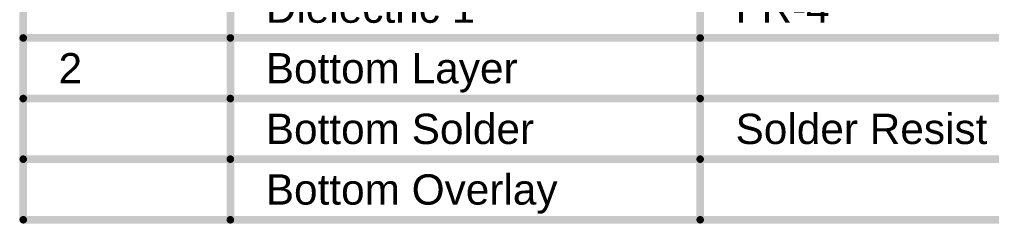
# Model space of a CAD drawing. Header units: inches. Extents: x 0 to 12.7, y -0.1 to 3.5.
# Drawn here: x 1.567 to 3.491, y 1.556 to 1.961 of the extents above; entities that cross this region are included whole.
import ezdxf

# ---------------------------------------------------------------- set-up
doc = ezdxf.new("R2010")
doc.units = ezdxf.units.IN
doc.header["$MEASUREMENT"] = 0
doc.layers.add('Fabrication', color=76, linetype='Continuous')
doc.styles.add('Arial', font='', dxfattribs={"height": 0.2})
doc.styles.get('Arial').set_extended_font_data('Arial')

msp = doc.modelspace()

# ---------------------------------------------------------------- linework, layer by layer
at = {"layer": 'Fabrication', "const_width": 0.015}
for points in [[(1.5743, 1.564), (1.5743, 2.524)], [(1.9843, 1.564), (1.9843, 2.524)], [(2.914, 1.564), (2.914, 2.524)], [(1.5743, 1.924), (1.9843, 1.924)], [(1.9843, 1.924), (2.914, 1.924)], [(2.914, 1.924), (3.7738, 1.924)], [(1.5743, 1.804), (1.9843, 1.804)], [(1.9843, 1.804), (2.914, 1.804)], [(2.914, 1.804), (3.7738, 1.804)], [(1.5743, 1.684), (1.9843, 1.684)], [(1.9843, 1.684), (2.914, 1.684)], [(2.914, 1.684), (3.7738, 1.684)], [(1.5743, 1.564), (1.9843, 1.564)], [(1.9843, 1.564), (2.914, 1.564)], [(2.914, 1.564), (3.7738, 1.564)]]:
    msp.add_lwpolyline(points, dxfattribs=at)
at = {"layer": 'Fabrication', "const_width": 0.0075}
for points in [[(1.5706, 1.924, 1), (1.5781, 1.924, 1)], [(1.9805, 1.924, 1), (1.988, 1.924, 1)], [(1.9805, 1.924, 1), (1.988, 1.924, 1)], [(2.9103, 1.924, 1), (2.9177, 1.924, 1)], [(2.9103, 1.924, 1), (2.9177, 1.924, 1)], [(1.5706, 1.804, 1), (1.5781, 1.804, 1)], [(1.9805, 1.804, 1), (1.988, 1.804, 1)], [(1.9805, 1.804, 1), (1.988, 1.804, 1)], [(2.9103, 1.804, 1), (2.9177, 1.804, 1)], [(2.9103, 1.804, 1), (2.9177, 1.804, 1)], [(1.5706, 1.684, 1), (1.5781, 1.684, 1)], [(1.9805, 1.684, 1), (1.988, 1.684, 1)], [(1.9805, 1.684, 1), (1.988, 1.684, 1)], [(2.9103, 1.684, 1), (2.9177, 1.684, 1)], [(2.9103, 1.684, 1), (2.9177, 1.684, 1)], [(1.5706, 1.564, 1), (1.5781, 1.564, 1)], [(1.5706, 1.564, 1), (1.5781, 1.564, 1)], [(1.9805, 1.564, 1), (1.988, 1.564, 1)], [(1.9805, 1.564, 1), (1.988, 1.564, 1)], [(1.9805, 1.564, 1), (1.988, 1.564, 1)], [(2.9103, 1.564, 1), (2.9177, 1.564, 1)], [(2.9103, 1.564, 1), (2.9177, 1.564, 1)], [(2.9103, 1.564, 1), (2.9177, 1.564, 1)]]:
    msp.add_lwpolyline(points, format="xyb", close=True, dxfattribs=at)

# ---------------------------------------------------------------- texts
at = {"layer": 'Fabrication', "style": 'Arial'}
for s, p in [('Dielectric 1', (2.0543, 1.954)), ('FR-4', (2.984, 1.954)), ('2', (1.6443, 1.834)), ('Bottom Layer', (2.0543, 1.834)), ('Bottom Solder', (2.0543, 1.714)), ('Solder Resist', (2.984, 1.714)), ('Bottom Overlay', (2.0543, 1.594))]:
    msp.add_text(s, height=0.06, dxfattribs=at).set_placement(p)

doc.saveas('drawing.dxf')
